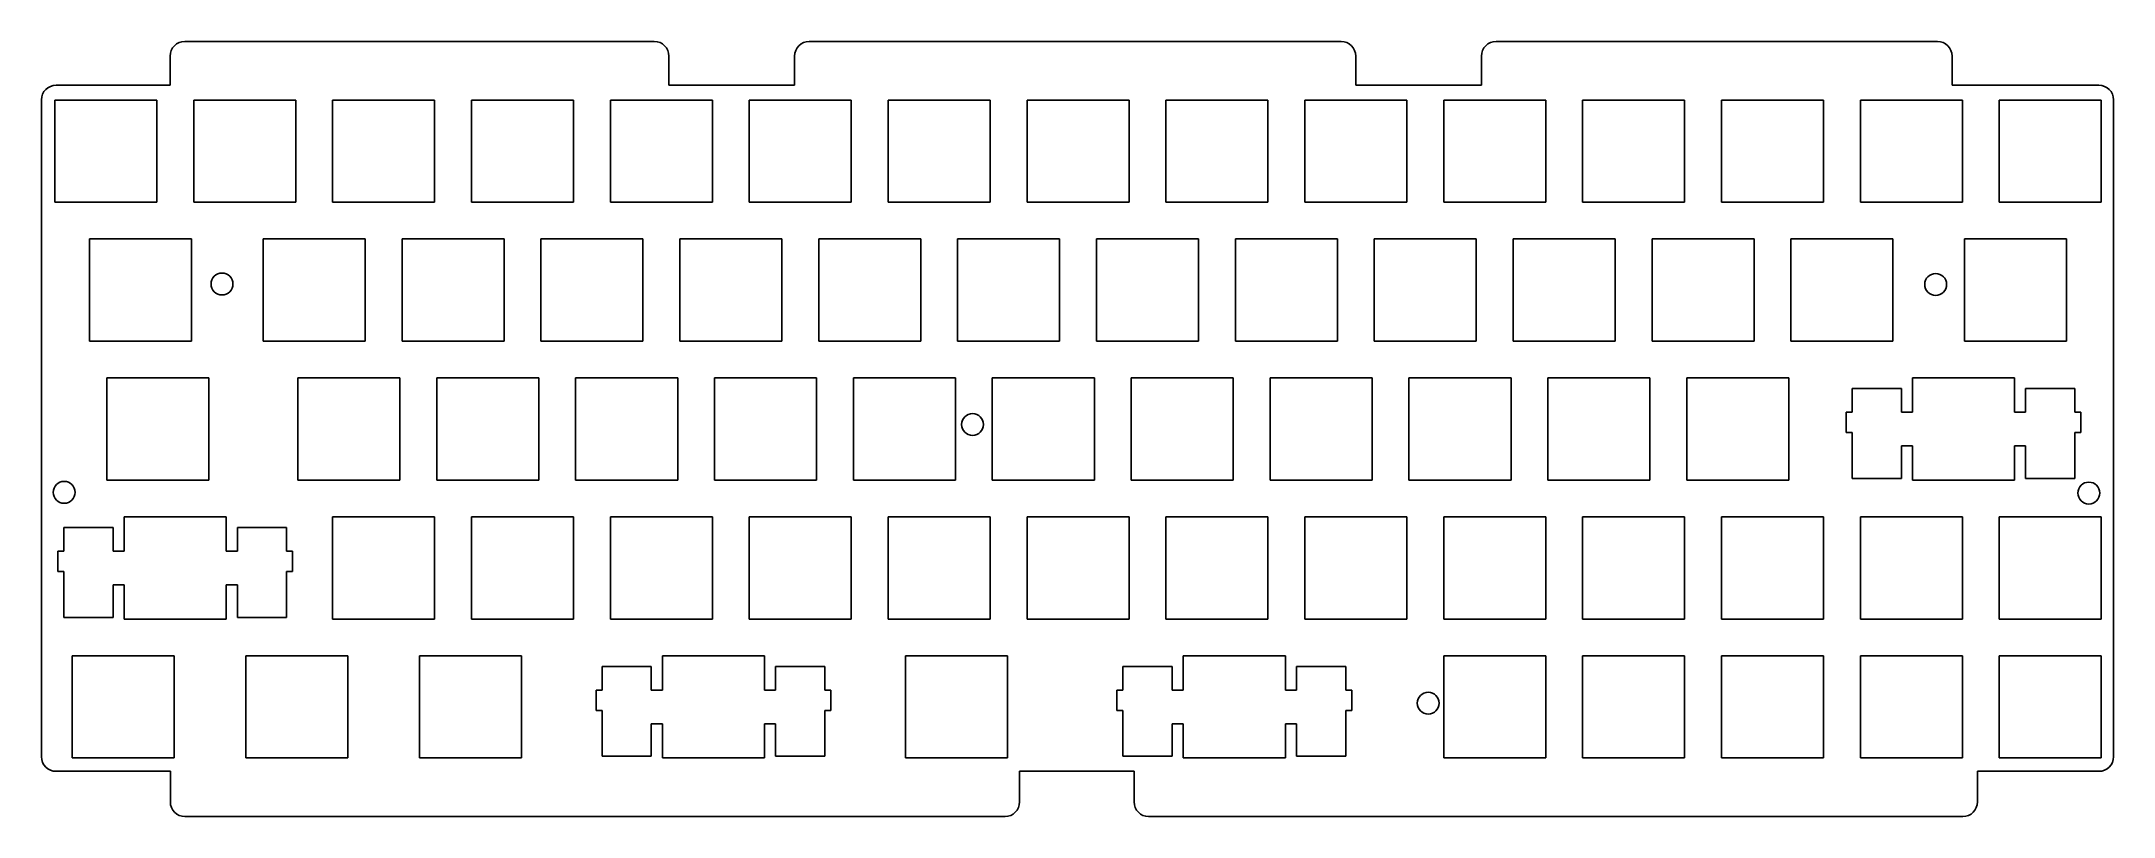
# Model space of a CAD drawing. Header units: millimetres. Extents: x -142 to 142, y -53 to 53.
import ezdxf

# ---------------------------------------------------------------- set-up
doc = ezdxf.new("R2010")
doc.units = ezdxf.units.MM
doc.layers.add('LS64_SSPACE_SB_dxf', color=7, linetype='Continuous')

msp = doc.modelspace()

# ---------------------------------------------------------------- linework, layer by layer
at = {"layer": 'LS64_SSPACE_SB_dxf'}
for p, q in [((-122.157587, 53.0075), (-57.75, 53.0075)), ((-122.157587, 53.0075), (-57.75, 53.0075)), ((-36.510426, 53.0075), (36.45, 53.0075)), ((-36.510426, 53.0075), (36.45, 53.0075)), ((57.697204, 53.0075), (118.245108, 53.0075)), ((57.697204, 53.0075), (118.245108, 53.0075)), ((-124.157587, 51.0075), (-124.157587, 47.0075)), ((-124.157587, 47.0075), (-124.157587, 51.0075)), ((-55.75, 51.0075), (-55.75, 47.0075)), ((-55.75, 51.0075), (-55.75, 47.0075)), ((-38.510426, 51.0075), (-38.510426, 47.0075)), ((-38.510426, 47.0075), (-38.510426, 51.0075)), ((38.45, 51.0075), (38.45, 47.0075)), ((38.45, 51.0075), (38.45, 47.0075)), ((55.697204, 51.0075), (55.697204, 47.0075)), ((55.697204, 47.0075), (55.697204, 51.0075)), ((120.245108, 51.0075), (120.245108, 47.0075)), ((120.245108, 47.0075), (120.245108, 51.0075)), ((-139.812885, 47.0075), (-124.157587, 47.0075)), ((-139.812885, 47.0075), (-124.157587, 47.0075)), ((-55.75, 47.0075), (-38.510426, 47.0075)), ((-55.75, 47.0075), (-38.510426, 47.0075)), ((38.45, 47.0075), (55.697204, 47.0075)), ((38.45, 47.0075), (55.697204, 47.0075)), ((120.245108, 47.0075), (140.396, 47.0075)), ((120.245108, 47.0075), (140.396, 47.0075)), ((-141.812885, -45.042307), (-141.812885, 45.0075)), ((-141.812885, -45.042307), (-141.812885, 45.0075)), ((-125.9808, 44.9831), (-139.98035, 44.9831)), ((-139.98035, 44.9831), (-139.98035, 30.9838)), ((-125.9808, 44.9831), (-139.98035, 44.9831)), ((-139.98035, 44.9831), (-139.98035, 30.9838)), ((-125.9808, 30.9838), (-125.9808, 44.9831)), ((-125.9808, 30.9838), (-125.9808, 44.9831)), ((-106.931, 44.9831), (-120.9303, 44.9831)), ((-120.9303, 44.9831), (-120.9303, 30.9838)), ((-106.931, 44.9831), (-120.9303, 44.9831)), ((-120.9303, 44.9831), (-120.9303, 30.9838)), ((-106.931, 30.9838), (-106.931, 44.9831)), ((-106.931, 30.9838), (-106.931, 44.9831)), ((-87.881, 44.9831), (-101.8803, 44.9831)), ((-101.8803, 44.9831), (-101.8803, 30.9838)), ((-87.881, 44.9831), (-101.8803, 44.9831)), ((-101.8803, 44.9831), (-101.8803, 30.9838)), ((-87.881, 30.9838), (-87.881, 44.9831)), ((-87.881, 30.9838), (-87.881, 44.9831)), ((-68.831, 44.9831), (-82.8303, 44.9831)), ((-82.8303, 44.9831), (-82.8303, 30.9838)), ((-68.831, 44.9831), (-82.8303, 44.9831)), ((-82.8303, 44.9831), (-82.8303, 30.9838)), ((-68.831, 30.9838), (-68.831, 44.9831)), ((-68.831, 30.9838), (-68.831, 44.9831)), ((-49.781, 44.9831), (-63.7803, 44.9831)), ((-63.7803, 44.9831), (-63.7803, 30.9838)), ((-49.781, 44.9831), (-63.7803, 44.9831)), ((-63.7803, 44.9831), (-63.7803, 30.9838)), ((-49.781, 30.9838), (-49.781, 44.9831)), ((-49.781, 30.9838), (-49.781, 44.9831)), ((-30.731, 44.9831), (-44.7317, 44.9831)), ((-44.7317, 44.9831), (-44.7317, 30.9838)), ((-30.731, 44.9831), (-44.7317, 44.9831)), ((-44.7317, 44.9831), (-44.7317, 30.9838)), ((-30.731, 30.9838), (-30.731, 44.9831)), ((-30.731, 30.9838), (-30.731, 44.9831)), ((-11.681, 44.9831), (-25.682, 44.9831)), ((-25.682, 44.9831), (-25.682, 30.9838)), ((-11.681, 44.9831), (-25.682, 44.9831)), ((-25.682, 44.9831), (-25.682, 30.9838)), ((-11.681, 30.9838), (-11.681, 44.9831)), ((-11.681, 30.9838), (-11.681, 44.9831)), ((7.369, 44.9831), (-6.63, 44.9831)), ((-6.63, 44.9831), (-6.63, 30.9838)), ((7.369, 44.9831), (-6.63, 44.9831)), ((-6.63, 44.9831), (-6.63, 30.9838)), ((7.369, 30.9838), (7.369, 44.9831)), ((7.369, 30.9838), (7.369, 44.9831)), ((26.419, 44.9831), (12.42, 44.9831)), ((12.42, 44.9831), (12.42, 30.9838)), ((26.419, 44.9831), (12.42, 44.9831)), ((12.42, 44.9831), (12.42, 30.9838)), ((26.419, 30.9838), (26.419, 44.9831)), ((26.419, 30.9838), (26.419, 44.9831)), ((45.469, 44.9831), (31.47, 44.9831)), ((31.47, 44.9831), (31.47, 30.9838)), ((45.469, 44.9831), (31.47, 44.9831)), ((31.47, 44.9831), (31.47, 30.9838)), ((45.469, 30.9838), (45.469, 44.9831)), ((45.469, 30.9838), (45.469, 44.9831)), ((64.519, 44.9831), (50.52, 44.9831)), ((50.52, 44.9831), (50.52, 30.9838)), ((64.519, 44.9831), (50.52, 44.9831)), ((50.52, 44.9831), (50.52, 30.9838)), ((64.519, 30.9838), (64.519, 44.9831)), ((64.519, 30.9838), (64.519, 44.9831)), ((83.569, 44.9831), (69.57, 44.9831)), ((69.57, 44.9831), (69.57, 30.9838)), ((83.569, 44.9831), (69.57, 44.9831)), ((69.57, 44.9831), (69.57, 30.9838)), ((83.569, 30.9838), (83.569, 44.9831)), ((83.569, 30.9838), (83.569, 44.9831)), ((102.619, 44.9831), (88.62, 44.9831)), ((88.62, 44.9831), (88.62, 30.9838)), ((102.619, 44.9831), (88.62, 44.9831)), ((88.62, 44.9831), (88.62, 30.9838)), ((102.619, 30.9838), (102.619, 44.9831)), ((102.619, 30.9838), (102.619, 44.9831)), ((107.67, 44.9831), (121.669, 44.9831)), ((107.67, 30.9838), (107.67, 44.9831)), ((107.67, 44.9831), (121.669, 44.9831)), ((107.67, 30.9838), (107.67, 44.9831)), ((121.669, 44.9831), (121.669, 30.9838)), ((121.669, 44.9831), (121.669, 30.9838)), ((126.72, 44.9831), (140.719, 44.9831)), ((126.72, 30.9838), (126.72, 44.9831)), ((126.72, 44.9831), (140.719, 44.9831)), ((126.72, 30.9838), (126.72, 44.9831)), ((140.719, 44.9831), (140.719, 30.9838)), ((140.719, 44.9831), (140.719, 30.9838)), ((142.396, 45.0075), (142.396, -45.042307)), ((142.396, 45.0075), (142.396, -45.042307)), ((-139.98035, 30.9838), (-125.9808, 30.9838)), ((-139.98035, 30.9838), (-125.9808, 30.9838)), ((-120.9303, 30.9838), (-106.931, 30.9838)), ((-120.9303, 30.9838), (-106.931, 30.9838)), ((-101.8803, 30.9838), (-87.881, 30.9838)), ((-101.8803, 30.9838), (-87.881, 30.9838)), ((-82.8303, 30.9838), (-68.831, 30.9838)), ((-82.8303, 30.9838), (-68.831, 30.9838)), ((-63.7803, 30.9838), (-49.781, 30.9838)), ((-63.7803, 30.9838), (-49.781, 30.9838)), ((-44.7317, 30.9838), (-30.731, 30.9838)), ((-44.7317, 30.9838), (-30.731, 30.9838)), ((-25.682, 30.9838), (-11.681, 30.9838)), ((-25.682, 30.9838), (-11.681, 30.9838)), ((-6.63, 30.9838), (7.369, 30.9838)), ((-6.63, 30.9838), (7.369, 30.9838)), ((12.42, 30.9838), (26.419, 30.9838)), ((12.42, 30.9838), (26.419, 30.9838)), ((31.47, 30.9838), (45.469, 30.9838)), ((31.47, 30.9838), (45.469, 30.9838)), ((50.52, 30.9838), (64.519, 30.9838)), ((50.52, 30.9838), (64.519, 30.9838)), ((69.57, 30.9838), (83.569, 30.9838)), ((69.57, 30.9838), (83.569, 30.9838)), ((88.62, 30.9838), (102.619, 30.9838)), ((88.62, 30.9838), (102.619, 30.9838)), ((121.669, 30.9838), (107.67, 30.9838)), ((121.669, 30.9838), (107.67, 30.9838)), ((140.719, 30.9838), (126.72, 30.9838)), ((140.719, 30.9838), (126.72, 30.9838)), ((-121.2183, 25.9331), (-135.21784, 25.9331)), ((-135.21784, 25.9331), (-135.21784, 11.9338)), ((-121.2183, 25.9331), (-135.21784, 25.9331)), ((-135.21784, 25.9331), (-135.21784, 11.9338)), ((-121.2183, 11.9338), (-121.2183, 25.9331)), ((-121.2183, 11.9338), (-121.2183, 25.9331)), ((-97.406, 25.9331), (-111.4053, 25.9331)), ((-111.4053, 25.9331), (-111.4053, 11.9338)), ((-97.406, 25.9331), (-111.4053, 25.9331)), ((-111.4053, 25.9331), (-111.4053, 11.9338)), ((-97.406, 11.9338), (-97.406, 25.9331)), ((-97.406, 11.9338), (-97.406, 25.9331)), ((-78.356, 25.9331), (-92.3553, 25.9331)), ((-92.3553, 25.9331), (-92.3553, 11.9338)), ((-78.356, 25.9331), (-92.3553, 25.9331)), ((-92.3553, 25.9331), (-92.3553, 11.9338)), ((-78.356, 11.9338), (-78.356, 25.9331)), ((-78.356, 11.9338), (-78.356, 25.9331)), ((-59.306, 25.9331), (-73.3053, 25.9331)), ((-73.3053, 25.9331), (-73.3053, 11.9338)), ((-59.306, 25.9331), (-73.3053, 25.9331)), ((-73.3053, 25.9331), (-73.3053, 11.9338)), ((-59.306, 11.9338), (-59.306, 25.9331)), ((-59.306, 11.9338), (-59.306, 25.9331)), ((-40.256, 25.9331), (-54.2553, 25.9331)), ((-54.2553, 25.9331), (-54.2553, 11.9338)), ((-40.256, 25.9331), (-54.2553, 25.9331)), ((-54.2553, 25.9331), (-54.2553, 11.9338)), ((-40.256, 11.9338), (-40.256, 25.9331)), ((-40.256, 11.9338), (-40.256, 25.9331)), ((-21.206, 25.9331), (-35.205, 25.9331)), ((-35.205, 25.9331), (-35.205, 11.9338)), ((-21.206, 25.9331), (-35.205, 25.9331)), ((-35.205, 25.9331), (-35.205, 11.9338)), ((-21.206, 11.9338), (-21.206, 25.9331)), ((-21.206, 11.9338), (-21.206, 25.9331)), ((-2.156, 25.9331), (-16.155, 25.9331)), ((-16.155, 25.9331), (-16.155, 11.9338)), ((-2.156, 25.9331), (-16.155, 25.9331)), ((-16.155, 25.9331), (-16.155, 11.9338)), ((-2.156, 11.9338), (-2.156, 25.9331)), ((-2.156, 11.9338), (-2.156, 25.9331)), ((16.894, 25.9331), (2.895, 25.9331)), ((2.895, 25.9331), (2.895, 11.9338)), ((16.894, 25.9331), (2.895, 25.9331)), ((2.895, 25.9331), (2.895, 11.9338)), ((16.894, 11.9338), (16.894, 25.9331)), ((16.894, 11.9338), (16.894, 25.9331)), ((35.944, 25.9331), (21.945, 25.9331)), ((21.945, 25.9331), (21.945, 11.9338)), ((35.944, 25.9331), (21.945, 25.9331)), ((21.945, 25.9331), (21.945, 11.9338)), ((35.944, 11.9338), (35.944, 25.9331)), ((35.944, 11.9338), (35.944, 25.9331)), ((54.994, 25.9331), (40.995, 25.9331)), ((40.995, 25.9331), (40.995, 11.9338)), ((54.994, 25.9331), (40.995, 25.9331)), ((40.995, 25.9331), (40.995, 11.9338)), ((54.994, 11.9338), (54.994, 25.9331)), ((54.994, 11.9338), (54.994, 25.9331)), ((74.044, 25.9331), (60.045, 25.9331)), ((60.045, 25.9331), (60.045, 11.9338)), ((74.044, 25.9331), (60.045, 25.9331)), ((60.045, 25.9331), (60.045, 11.9338)), ((74.044, 11.9338), (74.044, 25.9331)), ((74.044, 11.9338), (74.044, 25.9331)), ((93.094, 25.9331), (79.095, 25.9331)), ((79.095, 25.9331), (79.095, 11.9338)), ((93.094, 25.9331), (79.095, 25.9331)), ((79.095, 25.9331), (79.095, 11.9338)), ((93.094, 11.9338), (93.094, 25.9331)), ((93.094, 11.9338), (93.094, 25.9331)), ((112.144, 25.9331), (98.145, 25.9331)), ((98.145, 25.9331), (98.145, 11.9338)), ((112.144, 25.9331), (98.145, 25.9331)), ((98.145, 25.9331), (98.145, 11.9338)), ((112.144, 11.9338), (112.144, 25.9331)), ((112.144, 11.9338), (112.144, 25.9331)), ((135.957, 25.9331), (121.957, 25.9331)), ((121.957, 25.9331), (121.957, 11.9338)), ((135.957, 25.9331), (121.957, 25.9331)), ((121.957, 25.9331), (121.957, 11.9338)), ((135.957, 11.9338), (135.957, 25.9331)), ((135.957, 11.9338), (135.957, 25.9331)), ((-135.21784, 11.9338), (-121.2183, 11.9338)), ((-135.21784, 11.9338), (-121.2183, 11.9338)), ((-111.4053, 11.9338), (-97.406, 11.9338)), ((-111.4053, 11.9338), (-97.406, 11.9338)), ((-92.3553, 11.9338), (-78.356, 11.9338)), ((-92.3553, 11.9338), (-78.356, 11.9338)), ((-73.3053, 11.9338), (-59.306, 11.9338)), ((-73.3053, 11.9338), (-59.306, 11.9338)), ((-54.2553, 11.9338), (-40.256, 11.9338)), ((-54.2553, 11.9338), (-40.256, 11.9338)), ((-35.205, 11.9338), (-21.206, 11.9338)), ((-35.205, 11.9338), (-21.206, 11.9338)), ((-16.155, 11.9338), (-2.156, 11.9338)), ((-16.155, 11.9338), (-2.156, 11.9338)), ((2.895, 11.9338), (16.894, 11.9338)), ((2.895, 11.9338), (16.894, 11.9338)), ((21.945, 11.9338), (35.944, 11.9338)), ((21.945, 11.9338), (35.944, 11.9338)), ((40.995, 11.9338), (54.994, 11.9338)), ((40.995, 11.9338), (54.994, 11.9338)), ((60.045, 11.9338), (74.044, 11.9338)), ((60.045, 11.9338), (74.044, 11.9338)), ((79.095, 11.9338), (93.094, 11.9338)), ((79.095, 11.9338), (93.094, 11.9338)), ((98.145, 11.9338), (112.144, 11.9338)), ((98.145, 11.9338), (112.144, 11.9338)), ((121.957, 11.9338), (135.957, 11.9338)), ((121.957, 11.9338), (135.957, 11.9338)), ((-118.8371, 6.8831), (-132.83797, 6.8831)), ((-132.83797, 6.8831), (-132.83797, -7.1162)), ((-118.8371, 6.8831), (-132.83797, 6.8831)), ((-132.83797, 6.8831), (-132.83797, -7.1162)), ((-118.8371, -7.1162), (-118.8371, 6.8831)), ((-118.8371, -7.1162), (-118.8371, 6.8831)), ((-92.6435, 6.8831), (-106.6428, 6.8831)), ((-106.6428, 6.8831), (-106.6428, -7.1162)), ((-92.6435, 6.8831), (-106.6428, 6.8831)), ((-106.6428, 6.8831), (-106.6428, -7.1162)), ((-92.6435, -7.1162), (-92.6435, 6.8831)), ((-92.6435, -7.1162), (-92.6435, 6.8831)), ((-73.5935, 6.8831), (-87.5928, 6.8831)), ((-87.5928, 6.8831), (-87.5928, -7.1162)), ((-73.5935, 6.8831), (-87.5928, 6.8831)), ((-87.5928, 6.8831), (-87.5928, -7.1162)), ((-73.5935, -7.1162), (-73.5935, 6.8831)), ((-73.5935, -7.1162), (-73.5935, 6.8831)), ((-54.5435, 6.8831), (-68.5428, 6.8831)), ((-68.5428, 6.8831), (-68.5428, -7.1162)), ((-54.5435, 6.8831), (-68.5428, 6.8831)), ((-68.5428, 6.8831), (-68.5428, -7.1162)), ((-54.5435, -7.1162), (-54.5435, 6.8831)), ((-54.5435, -7.1162), (-54.5435, 6.8831)), ((-35.493, 6.8831), (-49.4928, 6.8831)), ((-49.4928, 6.8831), (-49.4928, -7.1162)), ((-35.493, 6.8831), (-49.4928, 6.8831)), ((-49.4928, 6.8831), (-49.4928, -7.1162)), ((-35.493, -7.1162), (-35.493, 6.8831)), ((-35.493, -7.1162), (-35.493, 6.8831)), ((-16.443, 6.8831), (-30.443, 6.8831)), ((-30.443, 6.8831), (-30.443, -7.1162)), ((-16.443, 6.8831), (-30.443, 6.8831)), ((-30.443, 6.8831), (-30.443, -7.1162)), ((-16.443, -7.1162), (-16.443, 6.8831)), ((-16.443, -7.1162), (-16.443, 6.8831)), ((2.607, 6.8831), (-11.393, 6.8831)), ((-11.393, 6.8831), (-11.393, -7.1162)), ((2.607, 6.8831), (-11.393, 6.8831)), ((-11.393, 6.8831), (-11.393, -7.1162)), ((2.607, -7.1162), (2.607, 6.8831)), ((2.607, -7.1162), (2.607, 6.8831)), ((21.657, 6.8831), (7.657, 6.8831)), ((7.657, 6.8831), (7.657, -7.1162)), ((21.657, 6.8831), (7.657, 6.8831)), ((7.657, 6.8831), (7.657, -7.1162)), ((21.657, -7.1162), (21.657, 6.8831)), ((21.657, -7.1162), (21.657, 6.8831)), ((40.707, 6.8831), (26.707, 6.8831)), ((26.707, 6.8831), (26.707, -7.1162)), ((40.707, 6.8831), (26.707, 6.8831)), ((26.707, 6.8831), (26.707, -7.1162)), ((40.707, -7.1162), (40.707, 6.8831)), ((40.707, -7.1162), (40.707, 6.8831)), ((59.757, 6.8831), (45.757, 6.8831)), ((45.757, 6.8831), (45.757, -7.1162)), ((59.757, 6.8831), (45.757, 6.8831)), ((45.757, 6.8831), (45.757, -7.1162)), ((59.757, -7.1162), (59.757, 6.8831)), ((59.757, -7.1162), (59.757, 6.8831)), ((78.807, 6.8831), (64.807, 6.8831)), ((64.807, 6.8831), (64.807, -7.1162)), ((78.807, 6.8831), (64.807, 6.8831)), ((64.807, 6.8831), (64.807, -7.1162)), ((78.807, -7.1162), (78.807, 6.8831)), ((78.807, -7.1162), (78.807, 6.8831)), ((97.857, 6.8831), (83.857, 6.8831)), ((83.857, 6.8831), (83.857, -7.1162)), ((97.857, 6.8831), (83.857, 6.8831)), ((83.857, 6.8831), (83.857, -7.1162)), ((97.857, -7.1162), (97.857, 6.8831)), ((97.857, -7.1162), (97.857, 6.8831)), ((114.812, 6.8831), (128.813, 6.8831)), ((114.812, 2.1826), (114.812, 6.8831)), ((114.812, 6.8831), (128.813, 6.8831)), ((114.812, 2.1826), (114.812, 6.8831)), ((128.813, 6.8831), (128.813, 2.1826)), ((128.813, 6.8831), (128.813, 2.1826)), ((106.537, 5.4127), (113.288, 5.4127)), ((106.537, 2.1826), (106.537, 5.4127)), ((106.537, 5.4127), (113.288, 5.4127)), ((106.537, 2.1826), (106.537, 5.4127)), ((113.288, 5.4127), (113.288, 2.1826)), ((113.288, 5.4127), (113.288, 2.1826)), ((130.337, 5.4127), (137.088, 5.4127)), ((130.337, 2.1826), (130.337, 5.4127)), ((130.337, 5.4127), (137.088, 5.4127)), ((130.337, 2.1826), (130.337, 5.4127)), ((137.088, 5.4127), (137.088, 2.1826)), ((137.088, 5.4127), (137.088, 2.1826)), ((105.713, 2.1826), (106.537, 2.1826)), ((105.713, -0.6163), (105.713, 2.1826)), ((105.713, 2.1826), (106.537, 2.1826)), ((105.713, -0.6163), (105.713, 2.1826)), ((113.288, 2.1826), (114.812, 2.1826)), ((113.288, 2.1826), (114.812, 2.1826)), ((128.813, 2.1826), (130.337, 2.1826)), ((128.813, 2.1826), (130.337, 2.1826)), ((137.088, 2.1826), (137.912, 2.1826)), ((137.088, 2.1826), (137.912, 2.1826)), ((137.912, 2.1826), (137.912, -0.6163)), ((137.912, 2.1826), (137.912, -0.6163)), ((106.537, -0.6163), (105.713, -0.6163)), ((106.537, -0.6163), (105.713, -0.6163)), ((106.537, -6.8862), (106.537, -0.6163)), ((106.537, -6.8862), (106.537, -0.6163)), ((113.288, -2.4172), (113.288, -6.8862)), ((114.812, -2.4172), (113.288, -2.4172)), ((113.288, -2.4172), (113.288, -6.8862)), ((114.812, -2.4172), (113.288, -2.4172)), ((114.812, -7.1162), (114.812, -2.4172)), ((114.812, -7.1162), (114.812, -2.4172)), ((128.813, -2.4172), (128.813, -7.1162)), ((130.337, -2.4172), (128.813, -2.4172)), ((128.813, -2.4172), (128.813, -7.1162)), ((130.337, -2.4172), (128.813, -2.4172)), ((130.337, -6.8862), (130.337, -2.4172)), ((130.337, -6.8862), (130.337, -2.4172)), ((137.912, -0.6163), (137.088, -0.6163)), ((137.088, -0.6163), (137.088, -6.8862)), ((137.912, -0.6163), (137.088, -0.6163)), ((137.088, -0.6163), (137.088, -6.8862)), ((-132.83797, -7.1162), (-118.8371, -7.1162)), ((-132.83797, -7.1162), (-118.8371, -7.1162)), ((-106.6428, -7.1162), (-92.6435, -7.1162)), ((-106.6428, -7.1162), (-92.6435, -7.1162)), ((-87.5928, -7.1162), (-73.5935, -7.1162)), ((-87.5928, -7.1162), (-73.5935, -7.1162)), ((-68.5428, -7.1162), (-54.5435, -7.1162)), ((-68.5428, -7.1162), (-54.5435, -7.1162)), ((-49.4928, -7.1162), (-35.493, -7.1162)), ((-49.4928, -7.1162), (-35.493, -7.1162)), ((-30.443, -7.1162), (-16.443, -7.1162)), ((-30.443, -7.1162), (-16.443, -7.1162)), ((-11.393, -7.1162), (2.607, -7.1162)), ((-11.393, -7.1162), (2.607, -7.1162)), ((7.657, -7.1162), (21.657, -7.1162)), ((7.657, -7.1162), (21.657, -7.1162)), ((26.707, -7.1162), (40.707, -7.1162)), ((26.707, -7.1162), (40.707, -7.1162)), ((45.757, -7.1162), (59.757, -7.1162)), ((45.757, -7.1162), (59.757, -7.1162)), ((64.807, -7.1162), (78.807, -7.1162)), ((64.807, -7.1162), (78.807, -7.1162)), ((83.857, -7.1162), (97.857, -7.1162)), ((83.857, -7.1162), (97.857, -7.1162)), ((113.288, -6.8862), (106.537, -6.8862)), ((113.288, -6.8862), (106.537, -6.8862)), ((128.813, -7.1162), (114.812, -7.1162)), ((128.813, -7.1162), (114.812, -7.1162)), ((137.088, -6.8862), (130.337, -6.8862)), ((137.088, -6.8862), (130.337, -6.8862)), ((-138.73045, -13.6372), (-131.9808, -13.6372)), ((-138.73045, -16.8674), (-138.73045, -13.6372)), ((-138.73045, -13.6372), (-131.9808, -13.6372)), ((-138.73045, -16.8674), (-138.73045, -13.6372)), ((-131.9808, -13.6372), (-131.9808, -16.8674)), ((-131.9808, -13.6372), (-131.9808, -16.8674)), ((-130.4553, -12.167), (-116.4559, -12.167)), ((-130.4553, -16.8674), (-130.4553, -12.167)), ((-130.4553, -12.167), (-116.4559, -12.167)), ((-130.4553, -16.8674), (-130.4553, -12.167)), ((-116.4559, -12.167), (-116.4559, -16.8674)), ((-116.4559, -12.167), (-116.4559, -16.8674)), ((-114.9304, -13.6372), (-108.1807, -13.6372)), ((-114.9304, -16.8674), (-114.9304, -13.6372)), ((-114.9304, -13.6372), (-108.1807, -13.6372)), ((-114.9304, -16.8674), (-114.9304, -13.6372)), ((-108.1807, -13.6372), (-108.1807, -16.8674)), ((-108.1807, -13.6372), (-108.1807, -16.8674)), ((-87.881, -12.167), (-101.8803, -12.167)), ((-101.8803, -12.167), (-101.8803, -26.1664)), ((-87.881, -12.167), (-101.8803, -12.167)), ((-101.8803, -12.167), (-101.8803, -26.1664)), ((-87.881, -26.1664), (-87.881, -12.167)), ((-87.881, -26.1664), (-87.881, -12.167)), ((-68.831, -12.167), (-82.8303, -12.167)), ((-82.8303, -12.167), (-82.8303, -26.1664)), ((-68.831, -12.167), (-82.8303, -12.167)), ((-82.8303, -12.167), (-82.8303, -26.1664)), ((-68.831, -26.1664), (-68.831, -12.167)), ((-68.831, -26.1664), (-68.831, -12.167)), ((-49.781, -12.167), (-63.7803, -12.167)), ((-63.7803, -12.167), (-63.7803, -26.1664)), ((-49.781, -12.167), (-63.7803, -12.167)), ((-63.7803, -12.167), (-63.7803, -26.1664)), ((-49.781, -26.1664), (-49.781, -12.167)), ((-49.781, -26.1664), (-49.781, -12.167)), ((-30.731, -12.167), (-44.7317, -12.167)), ((-44.7317, -12.167), (-44.7317, -26.1664)), ((-30.731, -12.167), (-44.7317, -12.167)), ((-44.7317, -12.167), (-44.7317, -26.1664)), ((-30.731, -26.1664), (-30.731, -12.167)), ((-30.731, -26.1664), (-30.731, -12.167)), ((-11.681, -12.167), (-25.682, -12.167)), ((-25.682, -12.167), (-25.682, -26.1664)), ((-11.681, -12.167), (-25.682, -12.167)), ((-25.682, -12.167), (-25.682, -26.1664)), ((-11.681, -26.1664), (-11.681, -12.167)), ((-11.681, -26.1664), (-11.681, -12.167)), ((7.369, -12.167), (-6.63, -12.167)), ((-6.63, -12.167), (-6.63, -26.1664)), ((7.369, -12.167), (-6.63, -12.167)), ((-6.63, -12.167), (-6.63, -26.1664)), ((7.369, -26.1664), (7.369, -12.167)), ((7.369, -26.1664), (7.369, -12.167)), ((26.419, -12.167), (12.42, -12.167)), ((12.42, -12.167), (12.42, -26.1664)), ((26.419, -12.167), (12.42, -12.167)), ((12.42, -12.167), (12.42, -26.1664)), ((26.419, -26.1664), (26.419, -12.167)), ((26.419, -26.1664), (26.419, -12.167)), ((45.469, -12.167), (31.47, -12.167)), ((31.47, -12.167), (31.47, -26.1664)), ((45.469, -12.167), (31.47, -12.167)), ((31.47, -12.167), (31.47, -26.1664)), ((45.469, -26.1664), (45.469, -12.167)), ((45.469, -26.1664), (45.469, -12.167)), ((64.519, -12.167), (50.52, -12.167)), ((50.52, -12.167), (50.52, -26.1664)), ((64.519, -12.167), (50.52, -12.167)), ((50.52, -12.167), (50.52, -26.1664)), ((64.519, -26.1664), (64.519, -12.167)), ((64.519, -26.1664), (64.519, -12.167)), ((83.569, -12.167), (69.57, -12.167)), ((69.57, -12.167), (69.57, -26.1664)), ((83.569, -12.167), (69.57, -12.167)), ((69.57, -12.167), (69.57, -26.1664)), ((83.569, -26.1664), (83.569, -12.167)), ((83.569, -26.1664), (83.569, -12.167)), ((102.619, -12.167), (88.62, -12.167)), ((88.62, -12.167), (88.62, -26.1664)), ((102.619, -12.167), (88.62, -12.167)), ((88.62, -12.167), (88.62, -26.1664)), ((102.619, -26.1664), (102.619, -12.167)), ((102.619, -26.1664), (102.619, -12.167)), ((121.669, -12.167), (107.67, -12.167)), ((107.67, -12.167), (107.67, -26.1664)), ((121.669, -12.167), (107.67, -12.167)), ((107.67, -12.167), (107.67, -26.1664)), ((121.669, -26.1664), (121.669, -12.167)), ((121.669, -26.1664), (121.669, -12.167)), ((140.719, -12.167), (126.72, -12.167)), ((126.72, -12.167), (126.72, -26.1664)), ((140.719, -12.167), (126.72, -12.167)), ((126.72, -12.167), (126.72, -26.1664)), ((140.719, -26.1664), (140.719, -12.167)), ((140.719, -26.1664), (140.719, -12.167)), ((-139.55591, -16.8674), (-138.73045, -16.8674)), ((-139.55591, -19.6662), (-139.55591, -16.8674)), ((-139.55591, -16.8674), (-138.73045, -16.8674)), ((-139.55591, -19.6662), (-139.55591, -16.8674)), ((-131.9808, -16.8674), (-130.4553, -16.8674)), ((-131.9808, -16.8674), (-130.4553, -16.8674)), ((-116.4559, -16.8674), (-114.9304, -16.8674)), ((-116.4559, -16.8674), (-114.9304, -16.8674)), ((-108.1807, -16.8674), (-107.3553, -16.8674)), ((-108.1807, -16.8674), (-107.3553, -16.8674)), ((-107.3553, -16.8674), (-107.3553, -19.6662)), ((-107.3553, -16.8674), (-107.3553, -19.6662)), ((-138.73045, -19.6662), (-139.55591, -19.6662)), ((-138.73045, -19.6662), (-139.55591, -19.6662)), ((-138.73045, -25.9362), (-138.73045, -19.6662)), ((-138.73045, -25.9362), (-138.73045, -19.6662)), ((-107.3553, -19.6662), (-108.1807, -19.6662)), ((-108.1807, -19.6662), (-108.1807, -25.9362)), ((-107.3553, -19.6662), (-108.1807, -19.6662)), ((-108.1807, -19.6662), (-108.1807, -25.9362)), ((-131.9808, -21.4673), (-131.9808, -25.9362)), ((-130.4553, -21.4673), (-131.9808, -21.4673)), ((-131.9808, -21.4673), (-131.9808, -25.9362)), ((-130.4553, -21.4673), (-131.9808, -21.4673)), ((-130.4553, -26.1664), (-130.4553, -21.4673)), ((-130.4553, -26.1664), (-130.4553, -21.4673)), ((-116.4559, -21.4673), (-116.4559, -26.1664)), ((-114.9304, -21.4673), (-116.4559, -21.4673)), ((-116.4559, -21.4673), (-116.4559, -26.1664)), ((-114.9304, -21.4673), (-116.4559, -21.4673)), ((-114.9304, -25.9362), (-114.9304, -21.4673)), ((-114.9304, -25.9362), (-114.9304, -21.4673)), ((-131.9808, -25.9362), (-138.73045, -25.9362)), ((-131.9808, -25.9362), (-138.73045, -25.9362)), ((-116.4559, -26.1664), (-130.4553, -26.1664)), ((-116.4559, -26.1664), (-130.4553, -26.1664)), ((-108.1807, -25.9362), (-114.9304, -25.9362)), ((-108.1807, -25.9362), (-114.9304, -25.9362)), ((-101.8803, -26.1664), (-87.881, -26.1664)), ((-101.8803, -26.1664), (-87.881, -26.1664)), ((-82.8303, -26.1664), (-68.831, -26.1664)), ((-82.8303, -26.1664), (-68.831, -26.1664)), ((-63.7803, -26.1664), (-49.781, -26.1664)), ((-63.7803, -26.1664), (-49.781, -26.1664)), ((-44.7317, -26.1664), (-30.731, -26.1664)), ((-44.7317, -26.1664), (-30.731, -26.1664)), ((-25.682, -26.1664), (-11.681, -26.1664)), ((-25.682, -26.1664), (-11.681, -26.1664)), ((-6.63, -26.1664), (7.369, -26.1664)), ((-6.63, -26.1664), (7.369, -26.1664)), ((12.42, -26.1664), (26.419, -26.1664)), ((12.42, -26.1664), (26.419, -26.1664)), ((31.47, -26.1664), (45.469, -26.1664)), ((31.47, -26.1664), (45.469, -26.1664)), ((50.52, -26.1664), (64.519, -26.1664)), ((50.52, -26.1664), (64.519, -26.1664)), ((69.57, -26.1664), (83.569, -26.1664)), ((69.57, -26.1664), (83.569, -26.1664)), ((88.62, -26.1664), (102.619, -26.1664)), ((88.62, -26.1664), (102.619, -26.1664)), ((107.67, -26.1664), (121.669, -26.1664)), ((107.67, -26.1664), (121.669, -26.1664)), ((126.72, -26.1664), (140.719, -26.1664)), ((126.72, -26.1664), (140.719, -26.1664)), ((-123.5996, -31.2169), (-137.59909, -31.2169)), ((-137.59909, -31.2169), (-137.59909, -45.21636)), ((-123.5996, -31.2169), (-137.59909, -31.2169)), ((-137.59909, -31.2169), (-137.59909, -45.21636)), ((-123.5996, -45.21636), (-123.5996, -31.2169)), ((-123.5996, -45.21636), (-123.5996, -31.2169)), ((-99.7872, -31.2169), (-113.788, -31.2169)), ((-113.788, -31.2169), (-113.788, -45.21636)), ((-99.7872, -31.2169), (-113.788, -31.2169)), ((-113.788, -31.2169), (-113.788, -45.21636)), ((-99.7872, -45.21636), (-99.7872, -31.2169)), ((-99.7872, -45.21636), (-99.7872, -31.2169)), ((-75.9747, -31.2169), (-89.974, -31.2169)), ((-89.974, -31.2169), (-89.974, -45.21636)), ((-75.9747, -31.2169), (-89.974, -31.2169)), ((-89.974, -31.2169), (-89.974, -45.21636)), ((-75.9747, -45.21636), (-75.9747, -31.2169)), ((-75.9747, -45.21636), (-75.9747, -31.2169)), ((-56.6379, -31.2169), (-42.6372, -31.2169)), ((-56.6379, -35.9174), (-56.6379, -31.2169)), ((-56.6379, -31.2169), (-42.6372, -31.2169)), ((-56.6379, -35.9174), (-56.6379, -31.2169)), ((-42.6372, -31.2169), (-42.6372, -35.9174)), ((-42.6372, -31.2169), (-42.6372, -35.9174)), ((-9.3, -31.2169), (-23.299, -31.2169)), ((-23.299, -31.2169), (-23.299, -45.21636)), ((-9.3, -31.2169), (-23.299, -31.2169)), ((-23.299, -31.2169), (-23.299, -45.21636)), ((-9.3, -45.21636), (-9.3, -31.2169)), ((-9.3, -45.21636), (-9.3, -31.2169)), ((14.801, -31.2169), (28.8, -31.2169)), ((14.801, -35.9174), (14.801, -31.2169)), ((14.801, -31.2169), (28.8, -31.2169)), ((14.801, -35.9174), (14.801, -31.2169)), ((28.8, -31.2169), (28.8, -35.9174)), ((28.8, -31.2169), (28.8, -35.9174)), ((64.519, -31.2169), (50.52, -31.2169)), ((50.52, -31.2169), (50.52, -45.21636)), ((64.519, -31.2169), (50.52, -31.2169)), ((50.52, -31.2169), (50.52, -45.21636)), ((64.519, -45.21636), (64.519, -31.2169)), ((64.519, -45.21636), (64.519, -31.2169)), ((83.569, -31.2169), (69.57, -31.2169)), ((69.57, -31.2169), (69.57, -45.21636)), ((83.569, -31.2169), (69.57, -31.2169)), ((69.57, -31.2169), (69.57, -45.21636)), ((83.569, -45.21636), (83.569, -31.2169)), ((83.569, -45.21636), (83.569, -31.2169)), ((102.619, -31.2169), (88.62, -31.2169)), ((88.62, -31.2169), (88.62, -45.21636)), ((102.619, -31.2169), (88.62, -31.2169)), ((88.62, -31.2169), (88.62, -45.21636)), ((102.619, -45.21636), (102.619, -31.2169)), ((102.619, -45.21636), (102.619, -31.2169)), ((121.669, -31.2169), (107.67, -31.2169)), ((107.67, -31.2169), (107.67, -45.21636)), ((121.669, -31.2169), (107.67, -31.2169)), ((107.67, -31.2169), (107.67, -45.21636)), ((121.669, -45.21636), (121.669, -31.2169)), ((121.669, -45.21636), (121.669, -31.2169)), ((140.719, -31.2169), (126.72, -31.2169)), ((126.72, -31.2169), (126.72, -45.21636)), ((140.719, -31.2169), (126.72, -31.2169)), ((126.72, -31.2169), (126.72, -45.21636)), ((140.719, -45.21636), (140.719, -31.2169)), ((140.719, -45.21636), (140.719, -31.2169)), ((-64.913, -32.6872), (-58.1619, -32.6872)), ((-64.913, -35.9174), (-64.913, -32.6872)), ((-64.913, -32.6872), (-58.1619, -32.6872)), ((-64.913, -35.9174), (-64.913, -32.6872)), ((-58.1619, -32.6872), (-58.1619, -35.9174)), ((-58.1619, -32.6872), (-58.1619, -35.9174)), ((-41.113, -32.6872), (-34.362, -32.6872)), ((-41.113, -35.9174), (-41.113, -32.6872)), ((-41.113, -32.6872), (-34.362, -32.6872)), ((-41.113, -35.9174), (-41.113, -32.6872)), ((-34.362, -32.6872), (-34.362, -35.9174)), ((-34.362, -32.6872), (-34.362, -35.9174)), ((6.526, -32.6872), (13.276, -32.6872)), ((6.526, -35.9174), (6.526, -32.6872)), ((6.526, -32.6872), (13.276, -32.6872)), ((6.526, -35.9174), (6.526, -32.6872)), ((13.276, -32.6872), (13.276, -35.9174)), ((13.276, -32.6872), (13.276, -35.9174)), ((30.326, -32.6872), (37.075, -32.6872)), ((30.326, -35.9174), (30.326, -32.6872)), ((30.326, -32.6872), (37.075, -32.6872)), ((30.326, -35.9174), (30.326, -32.6872)), ((37.075, -32.6872), (37.075, -35.9174)), ((37.075, -32.6872), (37.075, -35.9174)), ((-65.7371, -35.9174), (-64.913, -35.9174)), ((-65.7371, -38.71616), (-65.7371, -35.9174)), ((-65.7371, -35.9174), (-64.913, -35.9174)), ((-65.7371, -38.71616), (-65.7371, -35.9174)), ((-58.1619, -35.9174), (-56.6379, -35.9174)), ((-58.1619, -35.9174), (-56.6379, -35.9174)), ((-42.6372, -35.9174), (-41.113, -35.9174)), ((-42.6372, -35.9174), (-41.113, -35.9174)), ((-34.362, -35.9174), (-33.538, -35.9174)), ((-34.362, -35.9174), (-33.538, -35.9174)), ((-33.538, -35.9174), (-33.538, -38.71616)), ((-33.538, -35.9174), (-33.538, -38.71616)), ((5.7, -35.9174), (6.526, -35.9174)), ((5.7, -38.71616), (5.7, -35.9174)), ((5.7, -35.9174), (6.526, -35.9174)), ((5.7, -38.71616), (5.7, -35.9174)), ((13.276, -35.9174), (14.801, -35.9174)), ((13.276, -35.9174), (14.801, -35.9174)), ((28.8, -35.9174), (30.326, -35.9174)), ((28.8, -35.9174), (30.326, -35.9174)), ((37.075, -35.9174), (37.901, -35.9174)), ((37.075, -35.9174), (37.901, -35.9174)), ((37.901, -35.9174), (37.901, -38.71616)), ((37.901, -35.9174), (37.901, -38.71616)), ((-64.913, -38.71616), (-65.7371, -38.71616)), ((-64.913, -38.71616), (-65.7371, -38.71616)), ((-64.913, -44.98623), (-64.913, -38.71616)), ((-64.913, -44.98623), (-64.913, -38.71616)), ((-33.538, -38.71616), (-34.362, -38.71616)), ((-34.362, -38.71616), (-34.362, -44.98623)), ((-33.538, -38.71616), (-34.362, -38.71616)), ((-34.362, -38.71616), (-34.362, -44.98623)), ((6.526, -38.71616), (5.7, -38.71616)), ((6.526, -38.71616), (5.7, -38.71616)), ((6.526, -44.98623), (6.526, -38.71616)), ((6.526, -44.98623), (6.526, -38.71616)), ((37.901, -38.71616), (37.075, -38.71616)), ((37.075, -38.71616), (37.075, -44.98623)), ((37.901, -38.71616), (37.075, -38.71616)), ((37.075, -38.71616), (37.075, -44.98623)), ((-58.1619, -40.51589), (-58.1619, -44.98623)), ((-56.6379, -40.51589), (-58.1619, -40.51589)), ((-58.1619, -40.51589), (-58.1619, -44.98623)), ((-56.6379, -40.51589), (-58.1619, -40.51589)), ((-56.6379, -45.21636), (-56.6379, -40.51589)), ((-56.6379, -45.21636), (-56.6379, -40.51589)), ((-42.6372, -40.51589), (-42.6372, -45.21636)), ((-41.113, -40.51589), (-42.6372, -40.51589)), ((-42.6372, -40.51589), (-42.6372, -45.21636)), ((-41.113, -40.51589), (-42.6372, -40.51589)), ((-41.113, -44.98623), (-41.113, -40.51589)), ((-41.113, -44.98623), (-41.113, -40.51589)), ((13.276, -40.51589), (13.276, -44.98623)), ((14.801, -40.51589), (13.276, -40.51589)), ((13.276, -40.51589), (13.276, -44.98623)), ((14.801, -40.51589), (13.276, -40.51589)), ((14.801, -45.21636), (14.801, -40.51589)), ((14.801, -45.21636), (14.801, -40.51589)), ((28.8, -40.51589), (28.8, -45.21636)), ((30.326, -40.51589), (28.8, -40.51589)), ((28.8, -40.51589), (28.8, -45.21636)), ((30.326, -40.51589), (28.8, -40.51589)), ((30.326, -44.98623), (30.326, -40.51589)), ((30.326, -44.98623), (30.326, -40.51589)), ((-137.59909, -45.21636), (-123.5996, -45.21636)), ((-137.59909, -45.21636), (-123.5996, -45.21636)), ((-113.788, -45.21636), (-99.7872, -45.21636)), ((-113.788, -45.21636), (-99.7872, -45.21636)), ((-89.974, -45.21636), (-75.9747, -45.21636)), ((-89.974, -45.21636), (-75.9747, -45.21636)), ((-58.1619, -44.98623), (-64.913, -44.98623)), ((-58.1619, -44.98623), (-64.913, -44.98623)), ((-42.6372, -45.21636), (-56.6379, -45.21636)), ((-42.6372, -45.21636), (-56.6379, -45.21636)), ((-34.362, -44.98623), (-41.113, -44.98623)), ((-34.362, -44.98623), (-41.113, -44.98623)), ((-23.299, -45.21636), (-9.3, -45.21636)), ((-23.299, -45.21636), (-9.3, -45.21636)), ((13.276, -44.98623), (6.526, -44.98623)), ((13.276, -44.98623), (6.526, -44.98623)), ((28.8, -45.21636), (14.801, -45.21636)), ((28.8, -45.21636), (14.801, -45.21636)), ((37.075, -44.98623), (30.326, -44.98623)), ((37.075, -44.98623), (30.326, -44.98623)), ((50.52, -45.21636), (64.519, -45.21636)), ((50.52, -45.21636), (64.519, -45.21636)), ((69.57, -45.21636), (83.569, -45.21636)), ((69.57, -45.21636), (83.569, -45.21636)), ((88.62, -45.21636), (102.619, -45.21636)), ((88.62, -45.21636), (102.619, -45.21636)), ((107.67, -45.21636), (121.669, -45.21636)), ((107.67, -45.21636), (121.669, -45.21636)), ((126.72, -45.21636), (140.719, -45.21636)), ((126.72, -45.21636), (140.719, -45.21636)), ((-124.13, -47.042307), (-139.812885, -47.042307)), ((-124.13, -47.042307), (-139.812885, -47.042307)), ((-124.13, -51.242307), (-124.13, -47.042307)), ((-124.13, -51.242307), (-124.13, -47.042307)), ((-7.65, -51.242307), (-7.65, -47.042307)), ((8.05, -47.042307), (-7.65, -47.042307)), ((8.05, -47.042307), (-7.65, -47.042307)), ((-7.65, -51.242307), (-7.65, -47.042307)), ((8.05, -51.242307), (8.05, -47.042307)), ((8.05, -51.242307), (8.05, -47.042307)), ((123.73, -51.242307), (123.73, -47.042307)), ((140.396, -47.042307), (123.73, -47.042307)), ((123.73, -51.242307), (123.73, -47.042307)), ((140.396, -47.042307), (123.73, -47.042307)), ((-9.65, -53.242307), (-122.13, -53.242307)), ((-122.13, -53.242307), (-9.65, -53.242307)), ((121.73, -53.242307), (10.05, -53.242307)), ((10.05, -53.242307), (121.73, -53.242307))]:
    msp.add_line(p, q, dxfattribs=at)
for centre in [(-117.048762, 19.755221), (-117.048762, 19.755221), (118, 19.7), (118, 19.7), (-14.1, 0.5), (-14.1, 0.5), (-138.7, -8.8), (-138.7, -8.8), (139, -8.9), (139, -8.9), (48.4, -37.7), (48.4, -37.7)]:
    msp.add_circle(centre, 1.5, dxfattribs=at)
for centre, start, end in [((-122.157587, 51.0075), 90, 180), ((-122.157587, 51.0075), 90, 180), ((-57.75, 51.0075), 0, 90), ((-57.75, 51.0075), 0, 90), ((-36.510426, 51.0075), 90, 180), ((-36.510426, 51.0075), 90, 180), ((36.45, 51.0075), 0, 90), ((36.45, 51.0075), 0, 90), ((57.697204, 51.0075), 90, 180), ((57.697204, 51.0075), 90, 180), ((118.245108, 51.0075), 0, 90), ((118.245108, 51.0075), 0, 90), ((-139.812885, 45.0075), 90, 180), ((-139.812885, 45.0075), 90, 180), ((140.396, 45.0075), 0, 90), ((140.396, 45.0075), 0, 90), ((-139.812885, -45.042307), 180, 270), ((-139.812885, -45.042307), 180, 270), ((140.396, -45.042307), 270, 0), ((140.396, -45.042307), 270, 0), ((-122.13, -51.242307), 180, 270), ((-122.13, -51.242307), 180, 270), ((-9.65, -51.242307), 270, 0), ((-9.65, -51.242307), 270, 0), ((10.05, -51.242307), 180, 270), ((10.05, -51.242307), 180, 270), ((121.73, -51.242307), 270, 0), ((121.73, -51.242307), 270, 0)]:
    msp.add_arc(centre, 2, start, end, dxfattribs=at)

doc.saveas('drawing.dxf')
